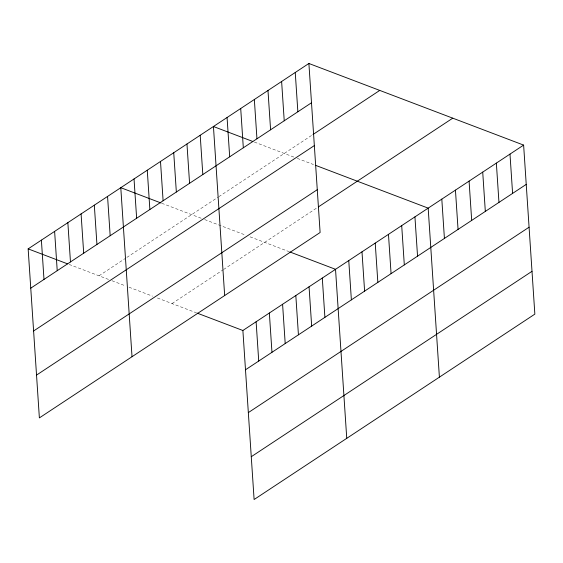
<?xml version="1.0" encoding="UTF-8"?>
<svg xmlns="http://www.w3.org/2000/svg" width="563" height="563" viewBox="0 0 563 563"><rect width="100%" height="100%" fill="white"/><g stroke="black" fill="none" stroke-linecap="round" stroke-linejoin="round"><path stroke-width="0.42" stroke-dasharray="2.81 2.11" d="M99.011 275.807L125.479 258.333M126.872 257.411L218.127 197.149M218.824 196.691L311.571 135.437M172.025 303.563L222.871 269.98M223.567 269.522L317.602 207.416M254.377 142.073L294.034 157.147M297.278 158.379L313.507 164.551M161.736 203.257L201.392 218.331M204.636 219.563L246.01 235.285M250.063 236.833L289.072 251.654M69.094 264.434L108.743 279.508M111.995 280.74L125.781 285.983M129.026 287.221L152.552 296.159M157.422 298.01L196.431 312.838"/><path stroke-width="0.84" d="M308.89 63.478L320.115 232.505L39.375 417.901L28.15 248.874L308.89 63.478L523.625 145.099L534.85 314.126L254.11 499.522L242.885 330.495L523.625 145.099M30.761 288.165L311.501 102.769M313.007 134.494L379.751 90.411M33.604 330.981L314.344 145.585M36.532 375.092L317.272 189.696M318.299 206.959L452.758 118.167M245.496 369.785L526.236 184.39M248.339 412.602L529.079 227.206M251.267 456.713L532.007 271.31M252.808 141.475L213.44 126.513L224.665 295.54M315.934 165.473L428.169 208.134L439.4 377.161M160.948 202.954L120.792 187.697L132.023 356.724M289.861 251.957L335.527 269.311L346.752 438.338M28.15 248.874L67.518 263.836M197.219 313.141L242.885 330.495M509.987 154.107L512.597 193.398M496.355 163.108L498.959 202.399M482.716 172.116L485.327 211.406M469.078 181.117L471.688 220.407M455.446 190.125L458.057 229.415M441.807 199.126L444.418 238.423M414.938 216.875L417.549 256.165M401.7 225.615L404.311 264.906M388.47 234.356L391.074 273.646M375.232 243.096L377.843 282.387M361.995 251.837L364.606 291.127M348.764 260.578L351.375 299.868M322.296 278.052L324.9 317.349M295.251 72.486L297.862 111.777M309.059 286.792L311.67 326.09M281.62 81.487L284.231 120.778M295.821 295.533L298.432 334.83M282.591 304.273L285.202 343.564M267.981 90.495L270.592 129.786M269.353 313.014L271.964 352.304M254.342 99.496L256.953 138.794M256.116 321.755L258.727 361.045M240.711 108.504L243.322 147.795M227.072 117.505L229.683 156.803M200.203 135.254L202.814 174.544M186.965 143.994L189.576 183.285M173.735 152.735L176.346 192.025M160.497 161.475L163.108 200.766M147.267 170.216L149.871 209.506M134.029 178.957L136.64 218.247M107.561 196.438L110.172 235.728M94.324 205.171L96.935 244.469M81.086 213.912L83.697 253.209M67.856 222.652L70.466 261.95M54.618 231.393L57.229 270.69M41.388 240.134L43.991 279.424"/></g></svg>
